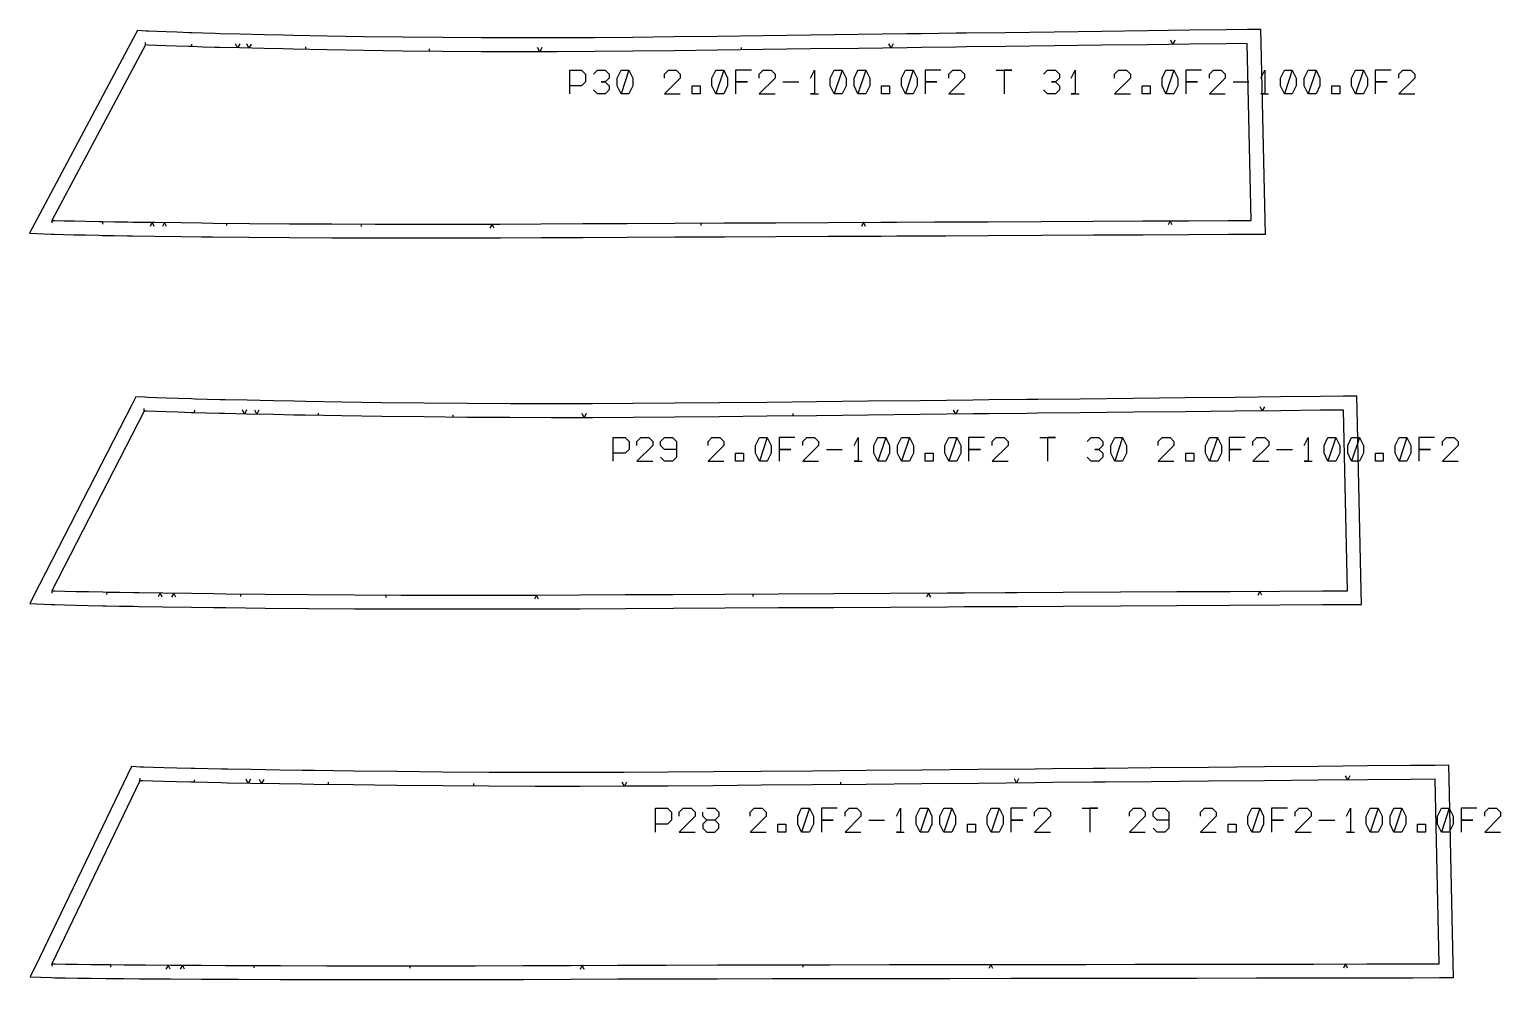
# Model space of a CAD drawing. Header units: metres. Extents: x -12 to 17699, y -154 to 17579.
# Drawn here: x 15968 to 17032, y 11092 to 11780 of the extents above; entities that cross this region are included whole.
import ezdxf

# ---------------------------------------------------------------- set-up
doc = ezdxf.new("R2010")
doc.units = ezdxf.units.M

msp = doc.modelspace()

# ---------------------------------------------------------------- linework, layer by layer
at = {"layer": 'Marge'}
for points in [[(15983.612, 11631.551), (15985.651, 11631.462), (15992.401, 11631.279), (15999.894, 11631.137), (16008.295, 11630.976), (16017.901, 11630.769), (16020.44, 11630.719), (16029.101, 11630.55), (16038.583, 11630.409), (16042.354, 11630.352), (16058.254, 11630.157), (16077.482, 11629.921), (16092.371, 11629.732), (16100.431, 11629.637), (16126.814, 11629.376), (16155.908, 11629.153), (16186.624, 11628.981), (16217.849, 11628.872), (16248.758, 11628.826), (16278.931, 11628.847), (16308.499, 11628.929), (16337.941, 11629.056), (16368.154, 11629.21), (16400.305, 11629.375), (16434.704, 11629.546), (16470.719, 11629.717), (16507.913, 11629.888), (16545.658, 11630.063), (16583.94, 11630.247), (16595.447, 11630.303), (16622.689, 11630.435), (16630.8, 11630.474), (16661.501, 11630.622), (16700.016, 11630.806), (16737.586, 11630.984), (16773.468, 11631.158), (16806.535, 11631.321), (16835.336, 11631.461), (16851.929, 11631.541), (16862.109, 11631.591), (16861.878, 11641.769), (16858.967, 11769.857), (16858.742, 11779.756), (16848.841, 11779.629), (16833.597, 11779.434), (16807.137, 11779.099), (16776.755, 11778.719), (16743.787, 11778.302), (16709.27, 11777.856), (16673.886, 11777.401), (16645.679, 11777.043), (16638.228, 11776.948), (16613.2, 11776.633), (16602.627, 11776.5), (16567.453, 11776.055), (16532.774, 11775.601), (16498.604, 11775.151), (16465.519, 11774.729), (16433.922, 11774.342), (16404.405, 11774.008), (16376.689, 11773.753), (16349.695, 11773.602), (16322.592, 11773.56), (16294.931, 11773.637), (16266.59, 11773.83), (16237.957, 11774.124), (16209.793, 11774.508), (16183.123, 11774.956), (16158.934, 11775.444), (16151.529, 11775.614), (16137.855, 11775.913), (16120.195, 11776.33), (16105.651, 11776.674), (16102.188, 11776.768), (16093.587, 11777.003), (16085.634, 11777.271), (16083.348, 11777.348), (16074.471, 11777.671), (16066.752, 11777.926), (16060.05, 11778.145), (16054.216, 11778.396), (16052.345, 11778.517), (16045.909, 11778.931), (16042.877, 11773.239), (15975.223, 11646.243), (15967.765, 11632.243)], [(15983.601, 11363.56), (15985.804, 11363.461), (15993.081, 11363.255), (16001.169, 11363.092), (16010.244, 11362.908), (16020.624, 11362.671), (16023.365, 11362.614), (16032.721, 11362.419), (16042.96, 11362.255), (16047.034, 11362.19), (16064.208, 11361.958), (16084.98, 11361.68), (16101.062, 11361.456), (16109.769, 11361.344), (16138.268, 11361.03), (16169.694, 11360.756), (16202.872, 11360.537), (16236.601, 11360.387), (16269.987, 11360.311), (16302.578, 11360.311), (16334.515, 11360.385), (16366.316, 11360.515), (16398.95, 11360.686), (16433.676, 11360.879), (16470.829, 11361.084), (16509.725, 11361.296), (16549.894, 11361.511), (16590.658, 11361.73), (16632.001, 11361.956), (16644.428, 11362.024), (16673.848, 11362.185), (16682.608, 11362.233), (16715.765, 11362.416), (16757.361, 11362.644), (16797.936, 11362.866), (16836.686, 11363.08), (16872.398, 11363.278), (16903.503, 11363.451), (16921.423, 11363.55), (16931.587, 11363.607), (16931.365, 11373.768), (16928.518, 11504.524), (16928.302, 11514.412), (16918.413, 11514.306), (16901.821, 11514.128), (16873.022, 11513.822), (16839.956, 11513.474), (16804.076, 11513.093), (16766.509, 11512.686), (16727.997, 11512.271), (16697.298, 11511.943), (16689.188, 11511.856), (16661.948, 11511.568), (16650.442, 11511.446), (16612.161, 11511.038), (16574.418, 11510.625), (16537.228, 11510.215), (16501.218, 11509.829), (16466.825, 11509.474), (16434.693, 11509.164), (16404.519, 11508.925), (16375.128, 11508.779), (16345.619, 11508.735), (16315.503, 11508.804), (16284.647, 11508.984), (16253.474, 11509.261), (16222.809, 11509.626), (16193.771, 11510.055), (16167.434, 11510.523), (16159.375, 11510.687), (16144.488, 11510.975), (16125.263, 11511.377), (16109.424, 11511.709), (16105.653, 11511.8), (16096.279, 11512.027), (16087.621, 11512.288), (16085.127, 11512.363), (16075.468, 11512.678), (16067.065, 11512.926), (16059.751, 11513.14), (16053.366, 11513.388), (16051.328, 11513.507), (16044.822, 11513.887), (16041.847, 11508.089), (15975.151, 11378.115), (15968.04, 11364.258)], [(15983.748, 11093.529), (15986.109, 11093.458), (15993.862, 11093.328), (16002.501, 11093.238), (16012.223, 11093.134), (16023.351, 11092.995), (16026.281, 11092.962), (16036.303, 11092.852), (16047.256, 11092.77), (16051.62, 11092.738), (16070.006, 11092.634), (16092.255, 11092.51), (16109.479, 11092.401), (16118.806, 11092.352), (16149.324, 11092.233), (16182.975, 11092.154), (16218.502, 11092.119), (16254.617, 11092.131), (16290.362, 11092.188), (16325.254, 11092.283), (16359.443, 11092.408), (16393.484, 11092.541), (16428.417, 11092.662), (16465.595, 11092.757), (16505.377, 11092.833), (16547.029, 11092.894), (16590.044, 11092.938), (16633.7, 11092.988), (16677.978, 11093.056), (16691.287, 11093.078), (16722.795, 11093.129), (16732.175, 11093.143), (16767.684, 11093.197), (16812.229, 11093.258), (16855.681, 11093.315), (16897.182, 11093.38), (16935.428, 11093.445), (16968.738, 11093.497), (16987.929, 11093.525), (16998.135, 11093.54), (16997.912, 11103.744), (16994.986, 11237.35), (16994.77, 11247.22), (16984.898, 11247.131), (16966.979, 11246.969), (16935.875, 11246.69), (16900.165, 11246.37), (16861.415, 11246.022), (16820.842, 11245.652), (16779.249, 11245.274), (16746.094, 11244.975), (16737.335, 11244.896), (16707.916, 11244.63), (16695.489, 11244.518), (16654.148, 11244.144), (16613.386, 11243.769), (16573.219, 11243.398), (16534.326, 11243.045), (16497.179, 11242.716), (16462.468, 11242.422), (16429.869, 11242.184), (16398.114, 11242.021), (16366.231, 11241.946), (16333.693, 11241.969), (16300.355, 11242.091), (16266.675, 11242.301), (16233.543, 11242.594), (16202.168, 11242.948), (16173.711, 11243.344), (16165.004, 11243.484), (16148.92, 11243.727), (16128.15, 11244.073), (16111.032, 11244.358), (16106.958, 11244.438), (16096.819, 11244.637), (16087.464, 11244.868), (16084.765, 11244.935), (16074.334, 11245.216), (16065.256, 11245.437), (16057.335, 11245.626), (16050.4, 11245.852), (16048.197, 11245.962), (16041.561, 11246.295), (16038.682, 11240.306), (15975.035, 11107.856), (15968.373, 11093.992)]]:
    msp.add_lwpolyline(points, close=True, dxfattribs=at)
at = {"layer": 'Patron'}
for points in [[(15984.048, 11641.541), (15986.088, 11641.452), (15992.67, 11641.275), (16000.083, 11641.135), (16008.486, 11640.974), (16018.117, 11640.766), (16020.636, 11640.717), (16029.297, 11640.548), (16038.731, 11640.407), (16042.503, 11640.351), (16058.377, 11640.156), (16077.605, 11639.92), (16092.498, 11639.731), (16100.549, 11639.636), (16126.913, 11639.376), (16155.984, 11639.153), (16186.68, 11638.981), (16217.884, 11638.872), (16248.772, 11638.826), (16278.924, 11638.847), (16308.471, 11638.929), (16337.897, 11639.056), (16368.102, 11639.21), (16400.254, 11639.375), (16434.655, 11639.545), (16470.672, 11639.717), (16507.867, 11639.888), (16545.612, 11640.063), (16583.892, 11640.247), (16595.399, 11640.303), (16622.64, 11640.435), (16630.752, 11640.474), (16661.453, 11640.622), (16699.969, 11640.806), (16737.539, 11640.984), (16773.419, 11641.158), (16806.486, 11641.321), (16835.287, 11641.461), (16851.881, 11641.541), (16848.969, 11769.63), (16833.724, 11769.435), (16807.262, 11769.1), (16776.882, 11768.72), (16743.916, 11768.303), (16709.399, 11767.857), (16674.013, 11767.402), (16645.806, 11767.044), (16638.354, 11766.949), (16613.325, 11766.634), (16602.754, 11766.501), (16567.584, 11766.055), (16532.906, 11765.602), (16498.732, 11765.152), (16465.642, 11764.729), (16434.036, 11764.343), (16404.496, 11764.008), (16376.745, 11763.753), (16349.71, 11763.602), (16322.564, 11763.56), (16294.863, 11763.638), (16266.487, 11763.83), (16237.821, 11764.125), (16209.624, 11764.509), (16182.921, 11764.958), (16158.705, 11765.447), (16151.31, 11765.616), (16137.619, 11765.916), (16119.958, 11766.332), (16105.379, 11766.677), (16101.915, 11766.772), (16093.25, 11767.008), (16085.297, 11767.276), (16082.984, 11767.354), (16074.14, 11767.676), (16066.424, 11767.932), (16059.617, 11768.155), (16053.574, 11768.417), (16051.702, 11768.537)], [(15984.048, 11373.55), (15986.252, 11373.451), (15993.363, 11373.251), (16001.37, 11373.09), (16010.447, 11372.906), (16020.852, 11372.668), (16023.573, 11372.612), (16032.929, 11372.417), (16043.121, 11372.254), (16047.195, 11372.188), (16064.342, 11371.957), (16085.114, 11371.679), (16101.201, 11371.455), (16109.898, 11371.343), (16138.378, 11371.029), (16169.781, 11370.756), (16202.938, 11370.537), (16236.645, 11370.387), (16270.01, 11370.311), (16302.578, 11370.311), (16334.492, 11370.385), (16366.275, 11370.515), (16398.897, 11370.686), (16433.621, 11370.878), (16470.773, 11371.084), (16509.671, 11371.296), (16549.841, 11371.511), (16590.604, 11371.73), (16631.946, 11371.956), (16644.373, 11372.024), (16673.793, 11372.185), (16682.554, 11372.233), (16715.71, 11372.416), (16757.306, 11372.644), (16797.881, 11372.866), (16836.631, 11373.08), (16872.342, 11373.278), (16903.447, 11373.451), (16921.368, 11373.55), (16918.52, 11504.306), (16901.928, 11504.128), (16873.127, 11503.823), (16840.063, 11503.475), (16804.184, 11503.094), (16766.617, 11502.687), (16728.104, 11502.271), (16697.405, 11501.944), (16689.294, 11501.857), (16662.054, 11501.569), (16650.548, 11501.447), (16612.271, 11501.039), (16574.528, 11500.626), (16537.335, 11500.216), (16501.321, 11499.829), (16466.922, 11499.474), (16434.772, 11499.164), (16404.568, 11498.925), (16375.143, 11498.779), (16345.596, 11498.735), (16315.445, 11498.804), (16284.558, 11498.984), (16253.355, 11499.262), (16222.661, 11499.627), (16193.593, 11500.056), (16167.232, 11500.525), (16159.182, 11500.689), (16144.279, 11500.977), (16125.053, 11501.379), (16109.181, 11501.711), (16105.411, 11501.803), (16095.978, 11502.032), (16087.319, 11502.293), (16084.801, 11502.369), (16075.173, 11502.682), (16066.772, 11502.931), (16059.361, 11503.148), (16052.782, 11503.405), (16050.744, 11503.524)], [(15984.048, 11103.525), (15986.41, 11103.454), (15994.028, 11103.327), (16002.606, 11103.237), (16012.33, 11103.134), (16023.476, 11102.994), (16026.391, 11102.962), (16036.413, 11102.852), (16047.331, 11102.77), (16051.695, 11102.737), (16070.062, 11102.634), (16092.311, 11102.51), (16109.542, 11102.401), (16118.858, 11102.352), (16149.363, 11102.233), (16182.998, 11102.153), (16218.512, 11102.119), (16254.613, 11102.131), (16290.347, 11102.188), (16325.227, 11102.283), (16359.407, 11102.408), (16393.445, 11102.541), (16428.382, 11102.662), (16465.569, 11102.757), (16505.358, 11102.833), (16547.014, 11102.894), (16590.033, 11102.938), (16633.688, 11102.988), (16677.962, 11103.056), (16691.271, 11103.078), (16722.778, 11103.129), (16732.16, 11103.143), (16767.669, 11103.197), (16812.215, 11103.258), (16855.668, 11103.315), (16897.167, 11103.38), (16935.411, 11103.445), (16968.723, 11103.497), (16987.914, 11103.525), (16984.989, 11237.131), (16967.069, 11236.97), (16935.964, 11236.69), (16900.255, 11236.371), (16861.506, 11236.022), (16820.933, 11235.653), (16779.34, 11235.275), (16746.185, 11234.975), (16737.425, 11234.896), (16708.006, 11234.631), (16695.579, 11234.519), (16654.24, 11234.145), (16613.478, 11233.77), (16573.31, 11233.399), (16534.414, 11233.045), (16497.263, 11232.716), (16462.541, 11232.422), (16429.92, 11232.184), (16398.138, 11232.021), (16366.224, 11231.946), (16333.656, 11231.969), (16300.293, 11232.091), (16266.586, 11232.302), (16233.43, 11232.594), (16202.029, 11232.949), (16173.55, 11233.346), (16164.853, 11233.486), (16148.753, 11233.729), (16127.983, 11234.074), (16110.836, 11234.36), (16106.762, 11234.44), (16096.571, 11234.64), (16087.216, 11234.871), (16084.495, 11234.939), (16074.092, 11235.219), (16065.015, 11235.439), (16057.008, 11235.632), (16049.899, 11235.864), (16047.696, 11235.975)]]:
    msp.add_lwpolyline(points, close=True, dxfattribs=at)
at = {"layer": 'Repers points'}
for p, q in [((16051.702, 11768.537), (16051.818, 11770.334)), ((16085.285, 11767.277), (16085.345, 11769.076)), ((16167.674, 11765.266), (16167.71, 11767.065)), ((16257.204, 11763.926), (16257.223, 11765.726)), ((16483.072, 11764.952), (16483.049, 11766.752)), ((15984.048, 11641.541), (15983.97, 11639.743)), ((16020.622, 11640.717), (16020.587, 11638.918)), ((16110.325, 11639.54), (16110.307, 11637.74)), ((16207.788, 11638.907), (16207.782, 11637.107)), ((16453.628, 11639.636), (16453.637, 11637.836)), ((16050.744, 11503.524), (16050.849, 11505.321)), ((16087.305, 11502.293), (16087.36, 11504.092)), ((16176.995, 11500.352), (16177.027, 11502.151)), ((16274.452, 11499.074), (16274.468, 11500.874)), ((16520.287, 11500.033), (16520.268, 11501.833)), ((15984.048, 11373.55), (15983.968, 11371.752)), ((16023.558, 11372.612), (16023.521, 11370.812)), ((16120.459, 11371.227), (16120.439, 11369.427)), ((16225.74, 11370.436), (16225.732, 11368.636)), ((16491.265, 11371.195), (16491.275, 11369.395)), ((16047.696, 11235.975), (16047.786, 11237.772)), ((16087.201, 11234.872), (16087.246, 11236.671)), ((16184.097, 11233.199), (16184.122, 11234.999)), ((16289.376, 11232.159), (16289.387, 11233.959)), ((16554.898, 11233.231), (16554.881, 11235.031)), ((15984.048, 11103.525), (15983.994, 11101.726)), ((16026.375, 11102.962), (16026.355, 11101.162)), ((16527.302, 11102.865), (16527.304, 11101.065)), ((16130.17, 11102.308), (16130.163, 11100.508)), ((16242.933, 11102.127), (16242.933, 11100.327))]:
    msp.add_line(p, q, dxfattribs=at)
at = {"layer": 'Repers suspente'}
for p, q in [((16118.37, 11766.37), (16116.941, 11769.405)), ((16119.94, 11769.334), (16118.37, 11766.37)), ((16126.597, 11766.176), (16125.169, 11769.21)), ((16128.168, 11769.14), (16126.597, 11766.176)), ((16336.97, 11763.582), (16335.465, 11766.58)), ((16338.465, 11766.584), (16336.97, 11763.582)), ((16591.199, 11766.355), (16589.661, 11769.335)), ((16592.661, 11769.373), (16591.199, 11766.355)), ((16795.07, 11768.948), (16793.533, 11771.929)), ((16796.532, 11771.966), (16795.07, 11768.948)), ((16056.646, 11640.177), (16055.11, 11637.196)), ((16058.109, 11637.159), (16056.646, 11640.177)), ((16065.604, 11640.067), (16064.067, 11637.086)), ((16067.067, 11637.049), (16065.604, 11640.067)), ((16302.476, 11638.912), (16300.984, 11635.908)), ((16303.984, 11635.917), (16302.476, 11638.912)), ((16571.314, 11640.187), (16569.828, 11637.18)), ((16572.828, 11637.194), (16571.314, 11640.187)), ((16793.207, 11641.256), (16791.722, 11638.248)), ((16794.722, 11638.263), (16793.207, 11641.256)), ((16123.323, 11501.415), (16121.886, 11504.446)), ((16124.886, 11504.383), (16123.323, 11501.415)), ((16132.28, 11501.228), (16130.843, 11504.258)), ((16133.842, 11504.196), (16132.28, 11501.228)), ((16369.138, 11498.77), (16367.634, 11501.768)), ((16370.634, 11501.772), (16369.138, 11498.77)), ((16637.967, 11501.313), (16636.435, 11504.297)), ((16639.435, 11504.329), (16637.967, 11501.313)), ((16859.85, 11503.683), (16858.318, 11506.667)), ((16861.318, 11506.698), (16859.85, 11503.683)), ((16062.473, 11371.983), (16060.933, 11369.003)), ((16063.933, 11368.963), (16062.473, 11371.983)), ((16072.15, 11371.853), (16070.61, 11368.873)), ((16073.609, 11368.833), (16072.15, 11371.853)), ((16334.624, 11370.385), (16333.136, 11367.379)), ((16336.136, 11367.391), (16334.624, 11370.385)), ((16618.362, 11371.882), (16616.878, 11368.873)), ((16619.878, 11368.89), (16618.362, 11371.882)), ((16858.002, 11373.198), (16856.518, 11370.19)), ((16859.518, 11370.207), (16858.002, 11373.198)), ((16126.114, 11234.105), (16124.664, 11237.13)), ((16127.664, 11237.08), (16126.114, 11234.105)), ((16135.79, 11233.944), (16134.34, 11236.969)), ((16137.34, 11236.919), (16135.79, 11233.944)), ((16398.26, 11232.022), (16396.745, 11235.014)), ((16399.745, 11235.03), (16398.26, 11232.022)), ((16681.992, 11234.396), (16680.464, 11237.382)), ((16683.464, 11237.409), (16681.992, 11234.396)), ((16921.625, 11236.562), (16920.098, 11239.548)), ((16923.098, 11239.575), (16921.625, 11236.562)), ((16068.06, 11102.645), (16066.543, 11099.654)), ((16069.543, 11099.637), (16068.06, 11102.645)), ((16078.425, 11102.587), (16076.908, 11099.596)), ((16079.908, 11099.579), (16078.425, 11102.587)), ((16663.414, 11103.034), (16661.919, 11100.031)), ((16664.919, 11100.036), (16663.414, 11103.034)), ((16920.052, 11103.419), (16918.557, 11100.416)), ((16921.557, 11100.421), (16920.052, 11103.419)), ((16367.635, 11102.44), (16366.147, 11099.434)), ((16369.147, 11099.446), (16367.635, 11102.44))]:
    msp.add_line(p, q, dxfattribs=at)
at = {"layer": 'Text'}
for p, q in [((16358.696, 11733.132), (16358.696, 11750.275)), ((16358.696, 11750.275), (16367.267, 11750.275)), ((16367.267, 11750.275), (16370.124, 11747.417)), ((16370.124, 11741.703), (16367.267, 11738.846)), ((16370.124, 11747.417), (16370.124, 11741.703)), ((16375.839, 11747.417), (16378.696, 11750.275)), ((16378.696, 11750.275), (16384.41, 11750.275)), ((16384.41, 11741.703), (16381.553, 11741.703)), ((16381.553, 11741.703), (16384.41, 11741.703)), ((16384.41, 11750.275), (16387.267, 11747.417)), ((16387.267, 11744.56), (16384.41, 11741.703)), ((16384.41, 11741.703), (16387.267, 11738.846)), ((16387.267, 11747.417), (16387.267, 11744.56)), ((16392.982, 11744.56), (16395.839, 11750.275)), ((16392.982, 11738.846), (16392.982, 11744.56)), ((16395.839, 11750.275), (16401.553, 11750.275)), ((16401.553, 11750.275), (16395.839, 11733.132)), ((16401.553, 11750.275), (16404.41, 11744.56)), ((16404.41, 11744.56), (16404.41, 11738.846)), ((16427.267, 11747.417), (16430.124, 11750.275)), ((16427.267, 11744.56), (16427.267, 11747.417)), ((16438.696, 11744.56), (16427.267, 11733.132)), ((16430.124, 11750.275), (16435.839, 11750.275)), ((16435.839, 11750.275), (16438.696, 11747.417)), ((16438.696, 11747.417), (16438.696, 11744.56)), ((16461.553, 11744.56), (16464.41, 11750.275)), ((16461.553, 11738.846), (16461.553, 11744.56)), ((16464.41, 11750.275), (16470.124, 11750.275)), ((16470.124, 11750.275), (16464.41, 11733.132)), ((16470.124, 11750.275), (16472.982, 11744.56)), ((16472.982, 11744.56), (16472.982, 11738.846)), ((16490.124, 11750.275), (16478.696, 11750.275)), ((16478.696, 11750.275), (16478.696, 11741.703)), ((16478.696, 11741.703), (16487.267, 11741.703)), ((16487.267, 11741.703), (16478.696, 11741.703)), ((16478.696, 11741.703), (16478.696, 11733.132)), ((16495.839, 11747.417), (16498.696, 11750.275)), ((16495.839, 11744.56), (16495.839, 11747.417)), ((16507.267, 11744.56), (16495.839, 11733.132)), ((16498.696, 11750.275), (16504.41, 11750.275)), ((16504.41, 11750.275), (16507.267, 11747.417)), ((16507.267, 11747.417), (16507.267, 11744.56)), ((16512.982, 11741.703), (16524.41, 11741.703)), ((16532.982, 11744.56), (16535.839, 11750.275)), ((16535.839, 11750.275), (16535.839, 11733.132)), ((16547.267, 11744.56), (16550.124, 11750.275)), ((16547.267, 11738.846), (16547.267, 11744.56)), ((16550.124, 11750.275), (16555.839, 11750.275)), ((16555.839, 11750.275), (16550.124, 11733.132)), ((16555.839, 11750.275), (16558.696, 11744.56)), ((16558.696, 11744.56), (16558.696, 11738.846)), ((16564.41, 11744.56), (16567.267, 11750.275)), ((16564.41, 11738.846), (16564.41, 11744.56)), ((16567.267, 11750.275), (16572.982, 11750.275)), ((16572.982, 11750.275), (16567.267, 11733.132)), ((16572.982, 11750.275), (16575.839, 11744.56)), ((16575.839, 11744.56), (16575.839, 11738.846)), ((16598.696, 11744.56), (16601.553, 11750.275)), ((16598.696, 11738.846), (16598.696, 11744.56)), ((16601.553, 11750.275), (16607.267, 11750.275)), ((16607.267, 11750.275), (16601.553, 11733.132)), ((16607.267, 11750.275), (16610.124, 11744.56)), ((16610.124, 11744.56), (16610.124, 11738.846)), ((16627.267, 11750.275), (16615.839, 11750.275)), ((16615.839, 11750.275), (16615.839, 11741.703)), ((16615.839, 11741.703), (16624.41, 11741.703)), ((16624.41, 11741.703), (16615.839, 11741.703)), ((16615.839, 11741.703), (16615.839, 11733.132)), ((16632.982, 11747.417), (16635.839, 11750.275)), ((16632.982, 11744.56), (16632.982, 11747.417)), ((16644.41, 11744.56), (16632.982, 11733.132)), ((16635.839, 11750.275), (16641.553, 11750.275)), ((16641.553, 11750.275), (16644.41, 11747.417)), ((16644.41, 11747.417), (16644.41, 11744.56)), ((16667.267, 11750.275), (16678.696, 11750.275)), ((16678.696, 11750.275), (16672.982, 11750.275)), ((16672.982, 11750.275), (16672.982, 11733.132)), ((16701.553, 11747.417), (16704.41, 11750.275)), ((16704.41, 11750.275), (16710.124, 11750.275)), ((16710.124, 11741.703), (16707.267, 11741.703)), ((16707.267, 11741.703), (16710.124, 11741.703)), ((16710.124, 11750.275), (16712.982, 11747.417)), ((16712.982, 11744.56), (16710.124, 11741.703)), ((16710.124, 11741.703), (16712.982, 11738.846)), ((16712.982, 11747.417), (16712.982, 11744.56)), ((16721.553, 11744.56), (16724.41, 11750.275)), ((16724.41, 11750.275), (16724.41, 11733.132)), ((16752.982, 11747.417), (16755.839, 11750.275)), ((16752.982, 11744.56), (16752.982, 11747.417)), ((16764.41, 11744.56), (16752.982, 11733.132)), ((16755.839, 11750.275), (16761.553, 11750.275)), ((16761.553, 11750.275), (16764.41, 11747.417)), ((16764.41, 11747.417), (16764.41, 11744.56)), ((16787.267, 11744.56), (16790.124, 11750.275)), ((16787.267, 11738.846), (16787.267, 11744.56)), ((16790.124, 11750.275), (16795.839, 11750.275)), ((16795.839, 11750.275), (16790.124, 11733.132)), ((16795.839, 11750.275), (16798.696, 11744.56)), ((16798.696, 11744.56), (16798.696, 11738.846)), ((16815.839, 11750.275), (16804.41, 11750.275)), ((16804.41, 11750.275), (16804.41, 11741.703)), ((16804.41, 11741.703), (16812.982, 11741.703)), ((16812.982, 11741.703), (16804.41, 11741.703)), ((16804.41, 11741.703), (16804.41, 11733.132)), ((16821.553, 11747.417), (16824.41, 11750.275)), ((16821.553, 11744.56), (16821.553, 11747.417)), ((16832.982, 11744.56), (16821.553, 11733.132)), ((16824.41, 11750.275), (16830.124, 11750.275)), ((16830.124, 11750.275), (16832.982, 11747.417)), ((16832.982, 11747.417), (16832.982, 11744.56)), ((16838.696, 11741.703), (16850.124, 11741.703)), ((16858.696, 11744.56), (16861.553, 11750.275)), ((16861.553, 11750.275), (16861.553, 11733.132)), ((16872.982, 11744.56), (16875.839, 11750.275)), ((16872.982, 11738.846), (16872.982, 11744.56)), ((16875.839, 11750.275), (16881.553, 11750.275)), ((16881.553, 11750.275), (16875.839, 11733.132)), ((16881.553, 11750.275), (16884.41, 11744.56)), ((16884.41, 11744.56), (16884.41, 11738.846)), ((16890.124, 11744.56), (16892.982, 11750.275)), ((16890.124, 11738.846), (16890.124, 11744.56)), ((16892.982, 11750.275), (16898.696, 11750.275)), ((16898.696, 11750.275), (16892.982, 11733.132)), ((16898.696, 11750.275), (16901.553, 11744.56)), ((16901.553, 11744.56), (16901.553, 11738.846)), ((16924.41, 11744.56), (16927.267, 11750.275)), ((16924.41, 11738.846), (16924.41, 11744.56)), ((16927.267, 11750.275), (16932.982, 11750.275)), ((16932.982, 11750.275), (16927.267, 11733.132)), ((16932.982, 11750.275), (16935.839, 11744.56)), ((16935.839, 11744.56), (16935.839, 11738.846)), ((16952.982, 11750.275), (16941.553, 11750.275)), ((16941.553, 11750.275), (16941.553, 11741.703)), ((16941.553, 11741.703), (16950.124, 11741.703)), ((16950.124, 11741.703), (16941.553, 11741.703)), ((16941.553, 11741.703), (16941.553, 11733.132)), ((16958.696, 11747.417), (16961.553, 11750.275)), ((16958.696, 11744.56), (16958.696, 11747.417)), ((16970.124, 11744.56), (16958.696, 11733.132)), ((16961.553, 11750.275), (16967.267, 11750.275)), ((16967.267, 11750.275), (16970.124, 11747.417)), ((16970.124, 11747.417), (16970.124, 11744.56)), ((16367.267, 11738.846), (16358.696, 11738.846)), ((16378.696, 11733.132), (16375.839, 11735.989)), ((16384.41, 11733.132), (16378.696, 11733.132)), ((16387.267, 11735.989), (16384.41, 11733.132)), ((16387.267, 11738.846), (16387.267, 11735.989)), ((16395.839, 11733.132), (16392.982, 11738.846)), ((16401.553, 11733.132), (16395.839, 11733.132)), ((16404.41, 11738.846), (16401.553, 11733.132)), ((16427.267, 11733.132), (16438.696, 11733.132)), ((16447.267, 11738.846), (16452.982, 11738.846)), ((16447.267, 11733.132), (16447.267, 11738.846)), ((16452.982, 11733.132), (16447.267, 11733.132)), ((16452.982, 11738.846), (16452.982, 11733.132)), ((16464.41, 11733.132), (16461.553, 11738.846)), ((16470.124, 11733.132), (16464.41, 11733.132)), ((16472.982, 11738.846), (16470.124, 11733.132)), ((16495.839, 11733.132), (16507.267, 11733.132)), ((16535.839, 11733.132), (16532.982, 11733.132)), ((16532.982, 11733.132), (16538.696, 11733.132)), ((16550.124, 11733.132), (16547.267, 11738.846)), ((16555.839, 11733.132), (16550.124, 11733.132)), ((16558.696, 11738.846), (16555.839, 11733.132)), ((16567.267, 11733.132), (16564.41, 11738.846)), ((16572.982, 11733.132), (16567.267, 11733.132)), ((16575.839, 11738.846), (16572.982, 11733.132)), ((16584.41, 11738.846), (16590.124, 11738.846)), ((16584.41, 11733.132), (16584.41, 11738.846)), ((16590.124, 11733.132), (16584.41, 11733.132)), ((16590.124, 11738.846), (16590.124, 11733.132)), ((16601.553, 11733.132), (16598.696, 11738.846)), ((16607.267, 11733.132), (16601.553, 11733.132)), ((16610.124, 11738.846), (16607.267, 11733.132)), ((16632.982, 11733.132), (16644.41, 11733.132)), ((16704.41, 11733.132), (16701.553, 11735.989)), ((16710.124, 11733.132), (16704.41, 11733.132)), ((16712.982, 11735.989), (16710.124, 11733.132)), ((16712.982, 11738.846), (16712.982, 11735.989)), ((16724.41, 11733.132), (16721.553, 11733.132)), ((16721.553, 11733.132), (16727.267, 11733.132)), ((16752.982, 11733.132), (16764.41, 11733.132)), ((16772.982, 11738.846), (16778.696, 11738.846)), ((16772.982, 11733.132), (16772.982, 11738.846)), ((16778.696, 11733.132), (16772.982, 11733.132)), ((16778.696, 11738.846), (16778.696, 11733.132)), ((16790.124, 11733.132), (16787.267, 11738.846)), ((16795.839, 11733.132), (16790.124, 11733.132)), ((16798.696, 11738.846), (16795.839, 11733.132)), ((16821.553, 11733.132), (16832.982, 11733.132)), ((16861.553, 11733.132), (16858.696, 11733.132)), ((16858.696, 11733.132), (16864.41, 11733.132)), ((16875.839, 11733.132), (16872.982, 11738.846)), ((16881.553, 11733.132), (16875.839, 11733.132)), ((16884.41, 11738.846), (16881.553, 11733.132)), ((16892.982, 11733.132), (16890.124, 11738.846)), ((16898.696, 11733.132), (16892.982, 11733.132)), ((16901.553, 11738.846), (16898.696, 11733.132)), ((16910.124, 11738.846), (16915.839, 11738.846)), ((16910.124, 11733.132), (16910.124, 11738.846)), ((16915.839, 11733.132), (16910.124, 11733.132)), ((16915.839, 11738.846), (16915.839, 11733.132)), ((16927.267, 11733.132), (16924.41, 11738.846)), ((16932.982, 11733.132), (16927.267, 11733.132)), ((16935.839, 11738.846), (16932.982, 11733.132)), ((16958.696, 11733.132), (16970.124, 11733.132)), ((16390.195, 11467.272), (16390.195, 11484.414)), ((16390.195, 11484.414), (16398.766, 11484.414)), ((16398.766, 11484.414), (16401.624, 11481.557)), ((16401.624, 11475.843), (16398.766, 11472.986)), ((16401.624, 11481.557), (16401.624, 11475.843)), ((16407.338, 11481.557), (16410.195, 11484.414)), ((16407.338, 11478.7), (16407.338, 11481.557)), ((16418.766, 11478.7), (16407.338, 11467.272)), ((16410.195, 11484.414), (16415.909, 11484.414)), ((16415.909, 11484.414), (16418.766, 11481.557)), ((16418.766, 11481.557), (16418.766, 11478.7)), ((16424.481, 11481.557), (16427.338, 11484.414)), ((16424.481, 11478.7), (16424.481, 11481.557)), ((16427.338, 11475.843), (16424.481, 11478.7)), ((16427.338, 11484.414), (16433.052, 11484.414)), ((16435.909, 11475.843), (16427.338, 11475.843)), ((16433.052, 11484.414), (16435.909, 11481.557)), ((16435.909, 11481.557), (16435.909, 11470.129)), ((16458.766, 11481.557), (16461.624, 11484.414)), ((16458.766, 11478.7), (16458.766, 11481.557)), ((16470.195, 11478.7), (16458.766, 11467.272)), ((16461.624, 11484.414), (16467.338, 11484.414)), ((16467.338, 11484.414), (16470.195, 11481.557)), ((16470.195, 11481.557), (16470.195, 11478.7)), ((16493.052, 11478.7), (16495.909, 11484.414)), ((16493.052, 11472.986), (16493.052, 11478.7)), ((16495.909, 11484.414), (16501.624, 11484.414)), ((16501.624, 11484.414), (16495.909, 11467.272)), ((16501.624, 11484.414), (16504.481, 11478.7)), ((16504.481, 11478.7), (16504.481, 11472.986)), ((16521.624, 11484.414), (16510.195, 11484.414)), ((16510.195, 11484.414), (16510.195, 11475.843)), ((16510.195, 11475.843), (16518.766, 11475.843)), ((16518.766, 11475.843), (16510.195, 11475.843)), ((16510.195, 11475.843), (16510.195, 11467.272)), ((16527.338, 11481.557), (16530.195, 11484.414)), ((16527.338, 11478.7), (16527.338, 11481.557)), ((16538.766, 11478.7), (16527.338, 11467.272)), ((16530.195, 11484.414), (16535.909, 11484.414)), ((16535.909, 11484.414), (16538.766, 11481.557)), ((16538.766, 11481.557), (16538.766, 11478.7)), ((16544.481, 11475.843), (16555.909, 11475.843)), ((16564.481, 11478.7), (16567.338, 11484.414)), ((16567.338, 11484.414), (16567.338, 11467.272)), ((16578.766, 11478.7), (16581.624, 11484.414)), ((16578.766, 11472.986), (16578.766, 11478.7)), ((16581.624, 11484.414), (16587.338, 11484.414)), ((16587.338, 11484.414), (16581.624, 11467.272)), ((16587.338, 11484.414), (16590.195, 11478.7)), ((16590.195, 11478.7), (16590.195, 11472.986)), ((16595.909, 11478.7), (16598.766, 11484.414)), ((16595.909, 11472.986), (16595.909, 11478.7)), ((16598.766, 11484.414), (16604.481, 11484.414)), ((16604.481, 11484.414), (16598.766, 11467.272)), ((16604.481, 11484.414), (16607.338, 11478.7)), ((16607.338, 11478.7), (16607.338, 11472.986)), ((16630.195, 11478.7), (16633.052, 11484.414)), ((16630.195, 11472.986), (16630.195, 11478.7)), ((16633.052, 11484.414), (16638.766, 11484.414)), ((16638.766, 11484.414), (16633.052, 11467.272)), ((16638.766, 11484.414), (16641.624, 11478.7)), ((16641.624, 11478.7), (16641.624, 11472.986)), ((16658.766, 11484.414), (16647.338, 11484.414)), ((16647.338, 11484.414), (16647.338, 11475.843)), ((16647.338, 11475.843), (16655.909, 11475.843)), ((16655.909, 11475.843), (16647.338, 11475.843)), ((16647.338, 11475.843), (16647.338, 11467.272)), ((16664.481, 11481.557), (16667.338, 11484.414)), ((16664.481, 11478.7), (16664.481, 11481.557)), ((16675.909, 11478.7), (16664.481, 11467.272)), ((16667.338, 11484.414), (16673.052, 11484.414)), ((16673.052, 11484.414), (16675.909, 11481.557)), ((16675.909, 11481.557), (16675.909, 11478.7)), ((16698.766, 11484.414), (16710.195, 11484.414)), ((16710.195, 11484.414), (16704.481, 11484.414)), ((16704.481, 11484.414), (16704.481, 11467.272)), ((16733.052, 11481.557), (16735.909, 11484.414)), ((16735.909, 11484.414), (16741.624, 11484.414)), ((16741.624, 11475.843), (16738.766, 11475.843)), ((16738.766, 11475.843), (16741.624, 11475.843)), ((16741.624, 11484.414), (16744.481, 11481.557)), ((16744.481, 11478.7), (16741.624, 11475.843)), ((16741.624, 11475.843), (16744.481, 11472.986)), ((16744.481, 11481.557), (16744.481, 11478.7)), ((16750.195, 11478.7), (16753.052, 11484.414)), ((16750.195, 11472.986), (16750.195, 11478.7)), ((16753.052, 11484.414), (16758.766, 11484.414)), ((16758.766, 11484.414), (16753.052, 11467.272)), ((16758.766, 11484.414), (16761.624, 11478.7)), ((16761.624, 11478.7), (16761.624, 11472.986)), ((16784.481, 11481.557), (16787.338, 11484.414)), ((16784.481, 11478.7), (16784.481, 11481.557)), ((16795.909, 11478.7), (16784.481, 11467.272)), ((16787.338, 11484.414), (16793.052, 11484.414)), ((16793.052, 11484.414), (16795.909, 11481.557)), ((16795.909, 11481.557), (16795.909, 11478.7)), ((16818.766, 11478.7), (16821.624, 11484.414)), ((16818.766, 11472.986), (16818.766, 11478.7)), ((16821.624, 11484.414), (16827.338, 11484.414)), ((16827.338, 11484.414), (16821.624, 11467.272)), ((16827.338, 11484.414), (16830.195, 11478.7)), ((16830.195, 11478.7), (16830.195, 11472.986)), ((16847.338, 11484.414), (16835.909, 11484.414)), ((16835.909, 11484.414), (16835.909, 11475.843)), ((16835.909, 11475.843), (16844.481, 11475.843)), ((16844.481, 11475.843), (16835.909, 11475.843)), ((16835.909, 11475.843), (16835.909, 11467.272)), ((16853.052, 11481.557), (16855.909, 11484.414)), ((16853.052, 11478.7), (16853.052, 11481.557)), ((16864.481, 11478.7), (16853.052, 11467.272)), ((16855.909, 11484.414), (16861.624, 11484.414)), ((16861.624, 11484.414), (16864.481, 11481.557)), ((16864.481, 11481.557), (16864.481, 11478.7)), ((16870.195, 11475.843), (16881.624, 11475.843)), ((16890.195, 11478.7), (16893.052, 11484.414)), ((16893.052, 11484.414), (16893.052, 11467.272)), ((16904.481, 11478.7), (16907.338, 11484.414)), ((16904.481, 11472.986), (16904.481, 11478.7)), ((16907.338, 11484.414), (16913.052, 11484.414)), ((16913.052, 11484.414), (16907.338, 11467.272)), ((16913.052, 11484.414), (16915.909, 11478.7)), ((16915.909, 11478.7), (16915.909, 11472.986)), ((16921.624, 11478.7), (16924.481, 11484.414)), ((16921.624, 11472.986), (16921.624, 11478.7)), ((16924.481, 11484.414), (16930.195, 11484.414)), ((16930.195, 11484.414), (16924.481, 11467.272)), ((16930.195, 11484.414), (16933.052, 11478.7)), ((16933.052, 11478.7), (16933.052, 11472.986)), ((16955.909, 11478.7), (16958.766, 11484.414)), ((16955.909, 11472.986), (16955.909, 11478.7)), ((16958.766, 11484.414), (16964.481, 11484.414)), ((16964.481, 11484.414), (16958.766, 11467.272)), ((16964.481, 11484.414), (16967.338, 11478.7)), ((16967.338, 11478.7), (16967.338, 11472.986)), ((16984.481, 11484.414), (16973.052, 11484.414)), ((16973.052, 11484.414), (16973.052, 11475.843)), ((16973.052, 11475.843), (16981.624, 11475.843)), ((16981.624, 11475.843), (16973.052, 11475.843)), ((16973.052, 11475.843), (16973.052, 11467.272)), ((16990.195, 11481.557), (16993.052, 11484.414)), ((16990.195, 11478.7), (16990.195, 11481.557)), ((17001.624, 11478.7), (16990.195, 11467.272)), ((16993.052, 11484.414), (16998.766, 11484.414)), ((16998.766, 11484.414), (17001.624, 11481.557)), ((17001.624, 11481.557), (17001.624, 11478.7)), ((16398.766, 11472.986), (16390.195, 11472.986)), ((16407.338, 11467.272), (16418.766, 11467.272)), ((16427.338, 11467.272), (16424.481, 11470.129)), ((16433.052, 11467.272), (16427.338, 11467.272)), ((16435.909, 11470.129), (16433.052, 11467.272)), ((16458.766, 11467.272), (16470.195, 11467.272)), ((16478.766, 11472.986), (16484.481, 11472.986)), ((16478.766, 11467.272), (16478.766, 11472.986)), ((16484.481, 11467.272), (16478.766, 11467.272)), ((16484.481, 11472.986), (16484.481, 11467.272)), ((16495.909, 11467.272), (16493.052, 11472.986)), ((16501.624, 11467.272), (16495.909, 11467.272)), ((16504.481, 11472.986), (16501.624, 11467.272)), ((16527.338, 11467.272), (16538.766, 11467.272)), ((16567.338, 11467.272), (16564.481, 11467.272)), ((16564.481, 11467.272), (16570.195, 11467.272)), ((16581.624, 11467.272), (16578.766, 11472.986)), ((16587.338, 11467.272), (16581.624, 11467.272)), ((16590.195, 11472.986), (16587.338, 11467.272)), ((16598.766, 11467.272), (16595.909, 11472.986)), ((16604.481, 11467.272), (16598.766, 11467.272)), ((16607.338, 11472.986), (16604.481, 11467.272)), ((16615.909, 11472.986), (16621.624, 11472.986)), ((16615.909, 11467.272), (16615.909, 11472.986)), ((16621.624, 11467.272), (16615.909, 11467.272)), ((16621.624, 11472.986), (16621.624, 11467.272)), ((16633.052, 11467.272), (16630.195, 11472.986)), ((16638.766, 11467.272), (16633.052, 11467.272)), ((16641.624, 11472.986), (16638.766, 11467.272)), ((16664.481, 11467.272), (16675.909, 11467.272)), ((16735.909, 11467.272), (16733.052, 11470.129)), ((16741.624, 11467.272), (16735.909, 11467.272)), ((16744.481, 11470.129), (16741.624, 11467.272)), ((16744.481, 11472.986), (16744.481, 11470.129)), ((16753.052, 11467.272), (16750.195, 11472.986)), ((16758.766, 11467.272), (16753.052, 11467.272)), ((16761.624, 11472.986), (16758.766, 11467.272)), ((16784.481, 11467.272), (16795.909, 11467.272)), ((16804.481, 11472.986), (16810.195, 11472.986)), ((16804.481, 11467.272), (16804.481, 11472.986)), ((16810.195, 11467.272), (16804.481, 11467.272)), ((16810.195, 11472.986), (16810.195, 11467.272)), ((16821.624, 11467.272), (16818.766, 11472.986)), ((16827.338, 11467.272), (16821.624, 11467.272)), ((16830.195, 11472.986), (16827.338, 11467.272)), ((16853.052, 11467.272), (16864.481, 11467.272)), ((16893.052, 11467.272), (16890.195, 11467.272)), ((16890.195, 11467.272), (16895.909, 11467.272)), ((16907.338, 11467.272), (16904.481, 11472.986)), ((16913.052, 11467.272), (16907.338, 11467.272)), ((16915.909, 11472.986), (16913.052, 11467.272)), ((16924.481, 11467.272), (16921.624, 11472.986)), ((16930.195, 11467.272), (16924.481, 11467.272)), ((16933.052, 11472.986), (16930.195, 11467.272)), ((16941.624, 11472.986), (16947.338, 11472.986)), ((16941.624, 11467.272), (16941.624, 11472.986)), ((16947.338, 11467.272), (16941.624, 11467.272)), ((16947.338, 11472.986), (16947.338, 11467.272)), ((16958.766, 11467.272), (16955.909, 11472.986)), ((16964.481, 11467.272), (16958.766, 11467.272)), ((16967.338, 11472.986), (16964.481, 11467.272)), ((16990.195, 11467.272), (17001.624, 11467.272)), ((16420.809, 11198.923), (16420.809, 11216.066)), ((16420.809, 11216.066), (16429.381, 11216.066)), ((16429.381, 11216.066), (16432.238, 11213.209)), ((16432.238, 11213.209), (16432.238, 11207.495)), ((16437.952, 11213.209), (16440.809, 11216.066)), ((16437.952, 11210.352), (16437.952, 11213.209)), ((16449.381, 11210.352), (16437.952, 11198.923)), ((16440.809, 11216.066), (16446.523, 11216.066)), ((16446.523, 11216.066), (16449.381, 11213.209)), ((16449.381, 11213.209), (16449.381, 11210.352)), ((16455.095, 11210.352), (16455.095, 11213.209)), ((16457.952, 11207.495), (16455.095, 11210.352)), ((16457.952, 11216.066), (16463.666, 11216.066)), ((16463.666, 11216.066), (16466.523, 11213.209)), ((16466.523, 11210.352), (16463.666, 11207.495)), ((16466.523, 11213.209), (16466.523, 11210.352)), ((16489.381, 11213.209), (16492.238, 11216.066)), ((16489.381, 11210.352), (16489.381, 11213.209)), ((16500.809, 11210.352), (16489.381, 11198.923)), ((16492.238, 11216.066), (16497.952, 11216.066)), ((16497.952, 11216.066), (16500.809, 11213.209)), ((16500.809, 11213.209), (16500.809, 11210.352)), ((16523.666, 11210.352), (16526.523, 11216.066)), ((16523.666, 11204.638), (16523.666, 11210.352)), ((16526.523, 11216.066), (16532.238, 11216.066)), ((16532.238, 11216.066), (16526.523, 11198.923)), ((16532.238, 11216.066), (16535.095, 11210.352)), ((16535.095, 11210.352), (16535.095, 11204.638)), ((16552.238, 11216.066), (16540.809, 11216.066)), ((16540.809, 11216.066), (16540.809, 11207.495)), ((16557.952, 11213.209), (16560.809, 11216.066)), ((16557.952, 11210.352), (16557.952, 11213.209)), ((16569.381, 11210.352), (16557.952, 11198.923)), ((16560.809, 11216.066), (16566.523, 11216.066)), ((16566.523, 11216.066), (16569.381, 11213.209)), ((16569.381, 11213.209), (16569.381, 11210.352)), ((16595.095, 11210.352), (16597.952, 11216.066)), ((16597.952, 11216.066), (16597.952, 11198.923)), ((16609.381, 11210.352), (16612.238, 11216.066)), ((16609.381, 11204.638), (16609.381, 11210.352)), ((16612.238, 11216.066), (16617.952, 11216.066)), ((16617.952, 11216.066), (16612.238, 11198.923)), ((16617.952, 11216.066), (16620.809, 11210.352)), ((16620.809, 11210.352), (16620.809, 11204.638)), ((16626.523, 11210.352), (16629.381, 11216.066)), ((16626.523, 11204.638), (16626.523, 11210.352)), ((16629.381, 11216.066), (16635.095, 11216.066)), ((16635.095, 11216.066), (16629.381, 11198.923)), ((16635.095, 11216.066), (16637.952, 11210.352)), ((16637.952, 11210.352), (16637.952, 11204.638)), ((16660.809, 11210.352), (16663.666, 11216.066)), ((16660.809, 11204.638), (16660.809, 11210.352)), ((16663.666, 11216.066), (16669.381, 11216.066)), ((16669.381, 11216.066), (16663.666, 11198.923)), ((16669.381, 11216.066), (16672.238, 11210.352)), ((16672.238, 11210.352), (16672.238, 11204.638)), ((16689.381, 11216.066), (16677.952, 11216.066)), ((16677.952, 11216.066), (16677.952, 11207.495)), ((16695.095, 11213.209), (16697.952, 11216.066)), ((16695.095, 11210.352), (16695.095, 11213.209)), ((16706.523, 11210.352), (16695.095, 11198.923)), ((16697.952, 11216.066), (16703.666, 11216.066)), ((16703.666, 11216.066), (16706.523, 11213.209)), ((16706.523, 11213.209), (16706.523, 11210.352)), ((16729.381, 11216.066), (16740.809, 11216.066)), ((16740.809, 11216.066), (16735.095, 11216.066)), ((16735.095, 11216.066), (16735.095, 11198.923)), ((16763.666, 11213.209), (16766.523, 11216.066)), ((16763.666, 11210.352), (16763.666, 11213.209)), ((16775.095, 11210.352), (16763.666, 11198.923)), ((16766.523, 11216.066), (16772.238, 11216.066)), ((16772.238, 11216.066), (16775.095, 11213.209)), ((16775.095, 11213.209), (16775.095, 11210.352)), ((16780.809, 11213.209), (16783.666, 11216.066)), ((16780.809, 11210.352), (16780.809, 11213.209)), ((16783.666, 11207.495), (16780.809, 11210.352)), ((16783.666, 11216.066), (16789.381, 11216.066)), ((16789.381, 11216.066), (16792.238, 11213.209)), ((16792.238, 11213.209), (16792.238, 11201.781)), ((16815.095, 11213.209), (16817.952, 11216.066)), ((16815.095, 11210.352), (16815.095, 11213.209)), ((16826.523, 11210.352), (16815.095, 11198.923)), ((16817.952, 11216.066), (16823.666, 11216.066)), ((16823.666, 11216.066), (16826.523, 11213.209)), ((16826.523, 11213.209), (16826.523, 11210.352)), ((16849.381, 11210.352), (16852.238, 11216.066)), ((16849.381, 11204.638), (16849.381, 11210.352)), ((16852.238, 11216.066), (16857.952, 11216.066)), ((16857.952, 11216.066), (16852.238, 11198.923)), ((16857.952, 11216.066), (16860.809, 11210.352)), ((16860.809, 11210.352), (16860.809, 11204.638)), ((16877.952, 11216.066), (16866.523, 11216.066)), ((16866.523, 11216.066), (16866.523, 11207.495)), ((16883.666, 11213.209), (16886.523, 11216.066)), ((16883.666, 11210.352), (16883.666, 11213.209)), ((16895.095, 11210.352), (16883.666, 11198.923)), ((16886.523, 11216.066), (16892.238, 11216.066)), ((16892.238, 11216.066), (16895.095, 11213.209)), ((16895.095, 11213.209), (16895.095, 11210.352)), ((16920.809, 11210.352), (16923.666, 11216.066)), ((16923.666, 11216.066), (16923.666, 11198.923)), ((16935.095, 11210.352), (16937.952, 11216.066)), ((16935.095, 11204.638), (16935.095, 11210.352)), ((16937.952, 11216.066), (16943.666, 11216.066)), ((16943.666, 11216.066), (16937.952, 11198.923)), ((16943.666, 11216.066), (16946.523, 11210.352)), ((16946.523, 11210.352), (16946.523, 11204.638)), ((16952.238, 11210.352), (16955.095, 11216.066)), ((16952.238, 11204.638), (16952.238, 11210.352)), ((16955.095, 11216.066), (16960.809, 11216.066)), ((16960.809, 11216.066), (16955.095, 11198.923)), ((16960.809, 11216.066), (16963.666, 11210.352)), ((16963.666, 11210.352), (16963.666, 11204.638)), ((16986.523, 11210.352), (16989.381, 11216.066)), ((16986.523, 11204.638), (16986.523, 11210.352)), ((16989.381, 11216.066), (16995.095, 11216.066)), ((16995.095, 11216.066), (16989.381, 11198.923)), ((16995.095, 11216.066), (16997.952, 11210.352)), ((16997.952, 11210.352), (16997.952, 11204.638)), ((17015.095, 11216.066), (17003.666, 11216.066)), ((17003.666, 11216.066), (17003.666, 11207.495)), ((17020.809, 11213.209), (17023.666, 11216.066)), ((17020.809, 11210.352), (17020.809, 11213.209)), ((17032.238, 11210.352), (17020.809, 11198.923)), ((17023.666, 11216.066), (17029.381, 11216.066)), ((17029.381, 11216.066), (17032.238, 11213.209)), ((17032.238, 11213.209), (17032.238, 11210.352)), ((16429.381, 11204.638), (16420.809, 11204.638)), ((16432.238, 11207.495), (16429.381, 11204.638)), ((16437.952, 11198.923), (16449.381, 11198.923)), ((16457.952, 11207.495), (16455.095, 11204.638)), ((16455.095, 11204.638), (16455.095, 11201.781)), ((16455.095, 11201.781), (16457.952, 11198.923)), ((16463.666, 11207.495), (16457.952, 11207.495)), ((16463.666, 11207.495), (16457.952, 11207.495)), ((16457.952, 11198.923), (16463.666, 11198.923)), ((16466.523, 11204.638), (16463.666, 11207.495)), ((16463.666, 11198.923), (16466.523, 11201.781)), ((16466.523, 11201.781), (16466.523, 11204.638)), ((16489.381, 11198.923), (16500.809, 11198.923)), ((16509.381, 11204.638), (16515.095, 11204.638)), ((16509.381, 11198.923), (16509.381, 11204.638)), ((16515.095, 11198.923), (16509.381, 11198.923)), ((16515.095, 11204.638), (16515.095, 11198.923)), ((16526.523, 11198.923), (16523.666, 11204.638)), ((16532.238, 11198.923), (16526.523, 11198.923)), ((16535.095, 11204.638), (16532.238, 11198.923)), ((16540.809, 11207.495), (16549.381, 11207.495)), ((16549.381, 11207.495), (16540.809, 11207.495)), ((16540.809, 11207.495), (16540.809, 11198.923)), ((16557.952, 11198.923), (16569.381, 11198.923)), ((16575.095, 11207.495), (16586.523, 11207.495)), ((16597.952, 11198.923), (16595.095, 11198.923)), ((16595.095, 11198.923), (16600.809, 11198.923)), ((16612.238, 11198.923), (16609.381, 11204.638)), ((16617.952, 11198.923), (16612.238, 11198.923)), ((16620.809, 11204.638), (16617.952, 11198.923)), ((16629.381, 11198.923), (16626.523, 11204.638)), ((16635.095, 11198.923), (16629.381, 11198.923)), ((16637.952, 11204.638), (16635.095, 11198.923)), ((16646.523, 11204.638), (16652.238, 11204.638)), ((16646.523, 11198.923), (16646.523, 11204.638)), ((16652.238, 11198.923), (16646.523, 11198.923)), ((16652.238, 11204.638), (16652.238, 11198.923)), ((16663.666, 11198.923), (16660.809, 11204.638)), ((16669.381, 11198.923), (16663.666, 11198.923)), ((16672.238, 11204.638), (16669.381, 11198.923)), ((16677.952, 11207.495), (16686.523, 11207.495)), ((16686.523, 11207.495), (16677.952, 11207.495)), ((16677.952, 11207.495), (16677.952, 11198.923)), ((16695.095, 11198.923), (16706.523, 11198.923)), ((16763.666, 11198.923), (16775.095, 11198.923)), ((16783.666, 11198.923), (16780.809, 11201.781)), ((16792.238, 11207.495), (16783.666, 11207.495)), ((16789.381, 11198.923), (16783.666, 11198.923)), ((16792.238, 11201.781), (16789.381, 11198.923)), ((16815.095, 11198.923), (16826.523, 11198.923)), ((16835.095, 11204.638), (16840.809, 11204.638)), ((16835.095, 11198.923), (16835.095, 11204.638)), ((16840.809, 11198.923), (16835.095, 11198.923)), ((16840.809, 11204.638), (16840.809, 11198.923)), ((16852.238, 11198.923), (16849.381, 11204.638)), ((16857.952, 11198.923), (16852.238, 11198.923)), ((16860.809, 11204.638), (16857.952, 11198.923)), ((16866.523, 11207.495), (16875.095, 11207.495)), ((16875.095, 11207.495), (16866.523, 11207.495)), ((16866.523, 11207.495), (16866.523, 11198.923)), ((16883.666, 11198.923), (16895.095, 11198.923)), ((16900.809, 11207.495), (16912.238, 11207.495)), ((16923.666, 11198.923), (16920.809, 11198.923)), ((16920.809, 11198.923), (16926.523, 11198.923)), ((16937.952, 11198.923), (16935.095, 11204.638)), ((16943.666, 11198.923), (16937.952, 11198.923)), ((16946.523, 11204.638), (16943.666, 11198.923)), ((16955.095, 11198.923), (16952.238, 11204.638)), ((16960.809, 11198.923), (16955.095, 11198.923)), ((16963.666, 11204.638), (16960.809, 11198.923)), ((16972.238, 11204.638), (16977.952, 11204.638)), ((16972.238, 11198.923), (16972.238, 11204.638)), ((16977.952, 11198.923), (16972.238, 11198.923)), ((16977.952, 11204.638), (16977.952, 11198.923)), ((16989.381, 11198.923), (16986.523, 11204.638)), ((16995.095, 11198.923), (16989.381, 11198.923)), ((16997.952, 11204.638), (16995.095, 11198.923)), ((17003.666, 11207.495), (17012.238, 11207.495)), ((17012.238, 11207.495), (17003.666, 11207.495)), ((17003.666, 11207.495), (17003.666, 11198.923)), ((17020.809, 11198.923), (17032.238, 11198.923))]:
    msp.add_line(p, q, dxfattribs=at)

doc.saveas('drawing.dxf')
